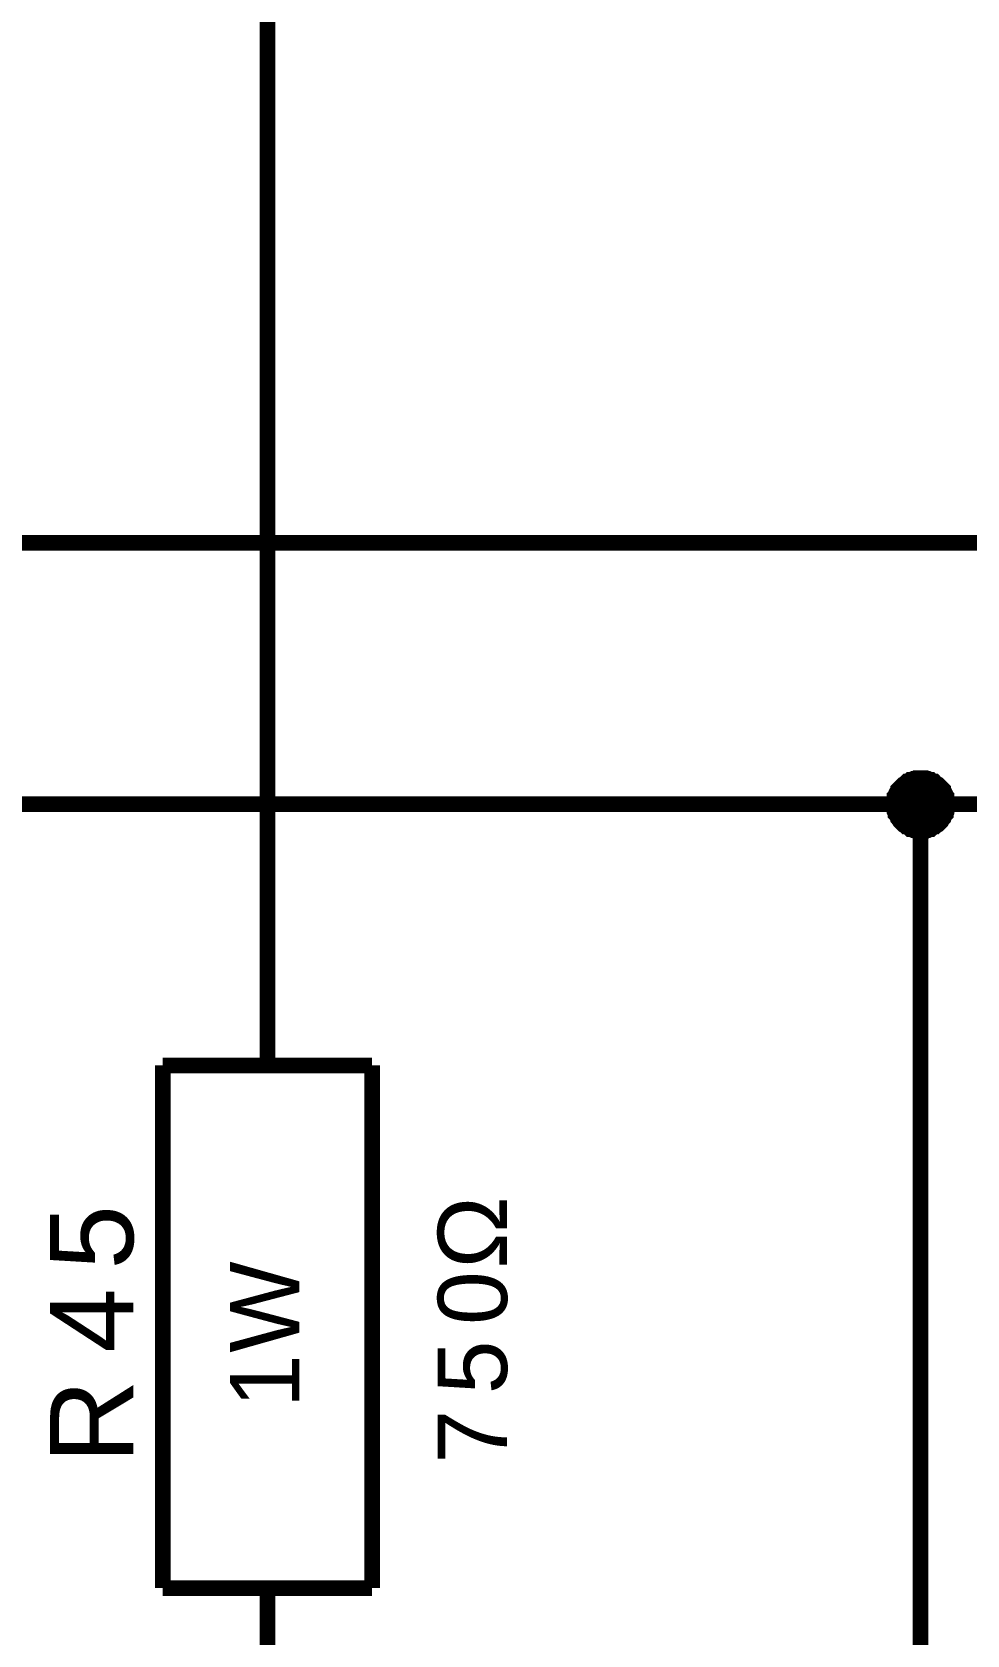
# Model space of a CAD drawing. Header units: millimetres. Extents: x -2024 to 917, y -725 to 13.
# Drawn here: x -1825.96 to -1808.08, y -207.56 to -176.89 of the extents above; entities that cross this region are included whole.
import ezdxf

# ---------------------------------------------------------------- set-up
doc = ezdxf.new("R2010")
doc.units = ezdxf.units.MM
doc.styles.get("Standard").update_dxf_attribs({"font": 'arial.ttf'})

msp = doc.modelspace()

# ---------------------------------------------------------------- linework, layer by layer
at = {"color": 7}
for points, const_width in [([(-1821.462, -194.159), (-1821.462, -156.67)], 0.3), ([(-1886.425, -186.658), (-1863.932, -186.658), (-1788.972, -186.658), (-1778.976, -186.658), (-1731.507, -186.658)], 0.3), ([(-1809.479, -191.659), (-1809.479, -191.642), (-1809.479, -191.609), (-1809.479, -191.592), (-1809.463, -191.559), (-1809.463, -191.543), (-1809.463, -191.51), (-1809.446, -191.493), (-1809.446, -191.477), (-1809.43, -191.443), (-1809.413, -191.427), (-1809.396, -191.41), (-1809.396, -191.377), (-1809.38, -191.361), (-1809.363, -191.344), (-1809.347, -191.328), (-1809.33, -191.311), (-1809.314, -191.294), (-1809.297, -191.278), (-1809.264, -191.261), (-1809.248, -191.245), (-1809.231, -191.228), (-1809.214, -191.228), (-1809.181, -191.212), (-1809.165, -191.195), (-1809.148, -191.195), (-1809.115, -191.178), (-1809.099, -191.178), (-1809.065, -191.178), (-1809.049, -191.162), (-1809.016, -191.162), (-1808.999, -191.162), (-1808.966, -191.162)], 0.3), ([(-1809.479, -191.659), (-1809.479, -191.642), (-1809.479, -191.609), (-1809.479, -191.592), (-1809.463, -191.559), (-1809.463, -191.543), (-1809.463, -191.51), (-1809.446, -191.493), (-1809.446, -191.477), (-1809.43, -191.443), (-1809.413, -191.427), (-1809.396, -191.41), (-1809.396, -191.377), (-1809.38, -191.361), (-1809.363, -191.344), (-1809.347, -191.328), (-1809.33, -191.311), (-1809.314, -191.294), (-1809.297, -191.278), (-1809.264, -191.261), (-1809.248, -191.245), (-1809.231, -191.228), (-1809.214, -191.228), (-1809.181, -191.212), (-1809.165, -191.195), (-1809.148, -191.195), (-1809.115, -191.178), (-1809.099, -191.178), (-1809.065, -191.178), (-1809.049, -191.162), (-1809.016, -191.162), (-1808.999, -191.162), (-1808.966, -191.162)], 0.3), ([(-1809.479, -191.659), (-1809.479, -191.642), (-1809.479, -191.609), (-1809.479, -191.592), (-1809.463, -191.559), (-1809.463, -191.543), (-1809.463, -191.51), (-1809.446, -191.493), (-1809.446, -191.477), (-1809.43, -191.443), (-1809.413, -191.427), (-1809.396, -191.41), (-1809.396, -191.377), (-1809.38, -191.361), (-1809.363, -191.344), (-1809.347, -191.328), (-1809.33, -191.311), (-1809.314, -191.294), (-1809.297, -191.278), (-1809.264, -191.261), (-1809.248, -191.245), (-1809.231, -191.228), (-1809.214, -191.228), (-1809.181, -191.212), (-1809.165, -191.195), (-1809.148, -191.195), (-1809.115, -191.178), (-1809.099, -191.178), (-1809.065, -191.178), (-1809.049, -191.162), (-1809.016, -191.162), (-1808.999, -191.162), (-1808.966, -191.162)], 0.3), ([(-1809.479, -191.659), (-1809.479, -191.642), (-1809.479, -191.609), (-1809.479, -191.592), (-1809.463, -191.559), (-1809.463, -191.543), (-1809.463, -191.51), (-1809.446, -191.493), (-1809.446, -191.477), (-1809.43, -191.443), (-1809.413, -191.427), (-1809.396, -191.41), (-1809.396, -191.377), (-1809.38, -191.361), (-1809.363, -191.344), (-1809.347, -191.328), (-1809.33, -191.311), (-1809.314, -191.294), (-1809.297, -191.278), (-1809.264, -191.261), (-1809.248, -191.245), (-1809.231, -191.228), (-1809.214, -191.228), (-1809.181, -191.212), (-1809.165, -191.195), (-1809.148, -191.195), (-1809.115, -191.178), (-1809.099, -191.178), (-1809.065, -191.178), (-1809.049, -191.162), (-1809.016, -191.162), (-1808.999, -191.162), (-1808.966, -191.162)], 0.3), ([(-1808.966, -191.162), (-1808.966, -191.162)], 0.3), ([(-1808.966, -191.162), (-1808.933, -191.162), (-1808.916, -191.162), (-1808.883, -191.162), (-1808.867, -191.178), (-1808.834, -191.178), (-1808.817, -191.178), (-1808.784, -191.195), (-1808.768, -191.195), (-1808.751, -191.212), (-1808.718, -191.228), (-1808.701, -191.228), (-1808.685, -191.245), (-1808.668, -191.261), (-1808.635, -191.278), (-1808.619, -191.294), (-1808.602, -191.311), (-1808.585, -191.328), (-1808.569, -191.344), (-1808.552, -191.361), (-1808.536, -191.377), (-1808.536, -191.41), (-1808.519, -191.427), (-1808.503, -191.443), (-1808.486, -191.477), (-1808.486, -191.493), (-1808.47, -191.51), (-1808.47, -191.543), (-1808.47, -191.559), (-1808.453, -191.592), (-1808.453, -191.609), (-1808.453, -191.642), (-1808.453, -191.659)], 0.3), ([(-1808.966, -191.162), (-1808.966, -191.162)], 0.3), ([(-1808.966, -191.162), (-1808.933, -191.162), (-1808.916, -191.162), (-1808.883, -191.162), (-1808.867, -191.178), (-1808.834, -191.178), (-1808.817, -191.178), (-1808.784, -191.195), (-1808.768, -191.195), (-1808.751, -191.212), (-1808.718, -191.228), (-1808.701, -191.228), (-1808.685, -191.245), (-1808.668, -191.261), (-1808.635, -191.278), (-1808.619, -191.294), (-1808.602, -191.311), (-1808.585, -191.328), (-1808.569, -191.344), (-1808.552, -191.361), (-1808.536, -191.377), (-1808.536, -191.41), (-1808.519, -191.427), (-1808.503, -191.443), (-1808.486, -191.477), (-1808.486, -191.493), (-1808.47, -191.51), (-1808.47, -191.543), (-1808.47, -191.559), (-1808.453, -191.592), (-1808.453, -191.609), (-1808.453, -191.642), (-1808.453, -191.659)], 0.3), ([(-1808.966, -191.162), (-1808.966, -191.162)], 0.3), ([(-1808.966, -191.162), (-1808.933, -191.162), (-1808.916, -191.162), (-1808.883, -191.162), (-1808.867, -191.178), (-1808.834, -191.178), (-1808.817, -191.178), (-1808.784, -191.195), (-1808.768, -191.195), (-1808.751, -191.212), (-1808.718, -191.228), (-1808.701, -191.228), (-1808.685, -191.245), (-1808.668, -191.261), (-1808.635, -191.278), (-1808.619, -191.294), (-1808.602, -191.311), (-1808.585, -191.328), (-1808.569, -191.344), (-1808.552, -191.361), (-1808.536, -191.377), (-1808.536, -191.41), (-1808.519, -191.427), (-1808.503, -191.443), (-1808.486, -191.477), (-1808.486, -191.493), (-1808.47, -191.51), (-1808.47, -191.543), (-1808.47, -191.559), (-1808.453, -191.592), (-1808.453, -191.609), (-1808.453, -191.642), (-1808.453, -191.659)], 0.3), ([(-1808.966, -191.162), (-1808.966, -191.162)], 0.3), ([(-1808.966, -191.162), (-1808.933, -191.162), (-1808.916, -191.162), (-1808.883, -191.162), (-1808.867, -191.178), (-1808.834, -191.178), (-1808.817, -191.178), (-1808.784, -191.195), (-1808.768, -191.195), (-1808.751, -191.212), (-1808.718, -191.228), (-1808.701, -191.228), (-1808.685, -191.245), (-1808.668, -191.261), (-1808.635, -191.278), (-1808.619, -191.294), (-1808.602, -191.311), (-1808.585, -191.328), (-1808.569, -191.344), (-1808.552, -191.361), (-1808.536, -191.377), (-1808.536, -191.41), (-1808.519, -191.427), (-1808.503, -191.443), (-1808.486, -191.477), (-1808.486, -191.493), (-1808.47, -191.51), (-1808.47, -191.543), (-1808.47, -191.559), (-1808.453, -191.592), (-1808.453, -191.609), (-1808.453, -191.642), (-1808.453, -191.659)], 0.3), ([(-1809.479, -191.659), (-1809.479, -191.642), (-1809.479, -191.609), (-1809.479, -191.592), (-1809.463, -191.559), (-1809.463, -191.543), (-1809.463, -191.51), (-1809.446, -191.493), (-1809.446, -191.477), (-1809.43, -191.443), (-1809.413, -191.427), (-1809.396, -191.41), (-1809.396, -191.377), (-1809.38, -191.361), (-1809.363, -191.344), (-1809.347, -191.328), (-1809.33, -191.311), (-1809.314, -191.294), (-1809.297, -191.278), (-1809.264, -191.261), (-1809.248, -191.245), (-1809.231, -191.228), (-1809.214, -191.228), (-1809.181, -191.212), (-1809.165, -191.195), (-1809.148, -191.195), (-1809.115, -191.178), (-1809.099, -191.178), (-1809.065, -191.178), (-1809.049, -191.162), (-1809.016, -191.162), (-1808.999, -191.162), (-1808.966, -191.162)], 0.0991), ([(-1809.479, -191.659), (-1809.479, -191.642), (-1809.479, -191.609), (-1809.479, -191.592), (-1809.463, -191.559), (-1809.463, -191.543), (-1809.463, -191.51), (-1809.446, -191.493), (-1809.446, -191.477), (-1809.43, -191.443), (-1809.413, -191.427), (-1809.396, -191.41), (-1809.396, -191.377), (-1809.38, -191.361), (-1809.363, -191.344), (-1809.347, -191.328), (-1809.33, -191.311), (-1809.314, -191.294), (-1809.297, -191.278), (-1809.264, -191.261), (-1809.248, -191.245), (-1809.231, -191.228), (-1809.214, -191.228), (-1809.181, -191.212), (-1809.165, -191.195), (-1809.148, -191.195), (-1809.115, -191.178), (-1809.099, -191.178), (-1809.065, -191.178), (-1809.049, -191.162), (-1809.016, -191.162), (-1808.999, -191.162), (-1808.966, -191.162)], 0.0991), ([(-1809.479, -191.659), (-1809.479, -191.642), (-1809.479, -191.609), (-1809.479, -191.592), (-1809.463, -191.559), (-1809.463, -191.543), (-1809.463, -191.51), (-1809.446, -191.493), (-1809.446, -191.477), (-1809.43, -191.443), (-1809.413, -191.427), (-1809.396, -191.41), (-1809.396, -191.377), (-1809.38, -191.361), (-1809.363, -191.344), (-1809.347, -191.328), (-1809.33, -191.311), (-1809.314, -191.294), (-1809.297, -191.278), (-1809.264, -191.261), (-1809.248, -191.245), (-1809.231, -191.228), (-1809.214, -191.228), (-1809.181, -191.212), (-1809.165, -191.195), (-1809.148, -191.195), (-1809.115, -191.178), (-1809.099, -191.178), (-1809.065, -191.178), (-1809.049, -191.162), (-1809.016, -191.162), (-1808.999, -191.162), (-1808.966, -191.162)], 0.0991), ([(-1809.479, -191.659), (-1809.479, -191.642), (-1809.479, -191.609), (-1809.479, -191.592), (-1809.463, -191.559), (-1809.463, -191.543), (-1809.463, -191.51), (-1809.446, -191.493), (-1809.446, -191.477), (-1809.43, -191.443), (-1809.413, -191.427), (-1809.396, -191.41), (-1809.396, -191.377), (-1809.38, -191.361), (-1809.363, -191.344), (-1809.347, -191.328), (-1809.33, -191.311), (-1809.314, -191.294), (-1809.297, -191.278), (-1809.264, -191.261), (-1809.248, -191.245), (-1809.231, -191.228), (-1809.214, -191.228), (-1809.181, -191.212), (-1809.165, -191.195), (-1809.148, -191.195), (-1809.115, -191.178), (-1809.099, -191.178), (-1809.065, -191.178), (-1809.049, -191.162), (-1809.016, -191.162), (-1808.999, -191.162), (-1808.966, -191.162)], 0.0991), ([(-1808.966, -191.162), (-1808.966, -191.162)], 0.0991), ([(-1808.966, -191.162), (-1808.933, -191.162), (-1808.916, -191.162), (-1808.883, -191.162), (-1808.867, -191.178), (-1808.834, -191.178), (-1808.817, -191.178), (-1808.784, -191.195), (-1808.768, -191.195), (-1808.751, -191.212), (-1808.718, -191.228), (-1808.701, -191.228), (-1808.685, -191.245), (-1808.668, -191.261), (-1808.635, -191.278), (-1808.619, -191.294), (-1808.602, -191.311), (-1808.585, -191.328), (-1808.569, -191.344), (-1808.552, -191.361), (-1808.536, -191.377), (-1808.536, -191.41), (-1808.519, -191.427), (-1808.503, -191.443), (-1808.486, -191.477), (-1808.486, -191.493), (-1808.47, -191.51), (-1808.47, -191.543), (-1808.47, -191.559), (-1808.453, -191.592), (-1808.453, -191.609), (-1808.453, -191.642), (-1808.453, -191.659)], 0.0991), ([(-1808.966, -191.162), (-1808.966, -191.162)], 0.0991), ([(-1808.966, -191.162), (-1808.933, -191.162), (-1808.916, -191.162), (-1808.883, -191.162), (-1808.867, -191.178), (-1808.834, -191.178), (-1808.817, -191.178), (-1808.784, -191.195), (-1808.768, -191.195), (-1808.751, -191.212), (-1808.718, -191.228), (-1808.701, -191.228), (-1808.685, -191.245), (-1808.668, -191.261), (-1808.635, -191.278), (-1808.619, -191.294), (-1808.602, -191.311), (-1808.585, -191.328), (-1808.569, -191.344), (-1808.552, -191.361), (-1808.536, -191.377), (-1808.536, -191.41), (-1808.519, -191.427), (-1808.503, -191.443), (-1808.486, -191.477), (-1808.486, -191.493), (-1808.47, -191.51), (-1808.47, -191.543), (-1808.47, -191.559), (-1808.453, -191.592), (-1808.453, -191.609), (-1808.453, -191.642), (-1808.453, -191.659)], 0.0991), ([(-1808.966, -191.162), (-1808.966, -191.162)], 0.0991), ([(-1808.966, -191.162), (-1808.933, -191.162), (-1808.916, -191.162), (-1808.883, -191.162), (-1808.867, -191.178), (-1808.834, -191.178), (-1808.817, -191.178), (-1808.784, -191.195), (-1808.768, -191.195), (-1808.751, -191.212), (-1808.718, -191.228), (-1808.701, -191.228), (-1808.685, -191.245), (-1808.668, -191.261), (-1808.635, -191.278), (-1808.619, -191.294), (-1808.602, -191.311), (-1808.585, -191.328), (-1808.569, -191.344), (-1808.552, -191.361), (-1808.536, -191.377), (-1808.536, -191.41), (-1808.519, -191.427), (-1808.503, -191.443), (-1808.486, -191.477), (-1808.486, -191.493), (-1808.47, -191.51), (-1808.47, -191.543), (-1808.47, -191.559), (-1808.453, -191.592), (-1808.453, -191.609), (-1808.453, -191.642), (-1808.453, -191.659)], 0.0991), ([(-1808.966, -191.162), (-1808.966, -191.162)], 0.0991), ([(-1808.966, -191.162), (-1808.933, -191.162), (-1808.916, -191.162), (-1808.883, -191.162), (-1808.867, -191.178), (-1808.834, -191.178), (-1808.817, -191.178), (-1808.784, -191.195), (-1808.768, -191.195), (-1808.751, -191.212), (-1808.718, -191.228), (-1808.701, -191.228), (-1808.685, -191.245), (-1808.668, -191.261), (-1808.635, -191.278), (-1808.619, -191.294), (-1808.602, -191.311), (-1808.585, -191.328), (-1808.569, -191.344), (-1808.552, -191.361), (-1808.536, -191.377), (-1808.536, -191.41), (-1808.519, -191.427), (-1808.503, -191.443), (-1808.486, -191.477), (-1808.486, -191.493), (-1808.47, -191.51), (-1808.47, -191.543), (-1808.47, -191.559), (-1808.453, -191.592), (-1808.453, -191.609), (-1808.453, -191.642), (-1808.453, -191.659)], 0.0991), ([(-1951.405, -196.659), (-1951.405, -191.659), (-1876.428, -191.659), (-1856.451, -191.659), (-1836.457, -191.659), (-1808.966, -191.659), (-1731.507, -191.659)], 0.3), ([(-1841.456, -271.671), (-1808.966, -271.671), (-1808.966, -191.659)], 0.3), ([(-1808.966, -192.172), (-1808.999, -192.172), (-1809.016, -192.172), (-1809.049, -192.172), (-1809.065, -192.155), (-1809.099, -192.155), (-1809.115, -192.155), (-1809.148, -192.139), (-1809.165, -192.139), (-1809.181, -192.122), (-1809.214, -192.106), (-1809.231, -192.089), (-1809.248, -192.089), (-1809.264, -192.073), (-1809.297, -192.056), (-1809.314, -192.04), (-1809.33, -192.023), (-1809.347, -192.006), (-1809.363, -191.99), (-1809.38, -191.957), (-1809.396, -191.94), (-1809.396, -191.924), (-1809.413, -191.907), (-1809.43, -191.874), (-1809.446, -191.857), (-1809.446, -191.841), (-1809.463, -191.808), (-1809.463, -191.791), (-1809.463, -191.758), (-1809.479, -191.741), (-1809.479, -191.708), (-1809.479, -191.692), (-1809.479, -191.659)], 0.3), ([(-1809.479, -191.659), (-1809.479, -191.659)], 0.3), ([(-1808.966, -192.172), (-1808.999, -192.172), (-1809.016, -192.172), (-1809.049, -192.172), (-1809.065, -192.155), (-1809.099, -192.155), (-1809.115, -192.155), (-1809.148, -192.139), (-1809.165, -192.139), (-1809.181, -192.122), (-1809.214, -192.106), (-1809.231, -192.089), (-1809.248, -192.089), (-1809.264, -192.073), (-1809.297, -192.056), (-1809.314, -192.04), (-1809.33, -192.023), (-1809.347, -192.006), (-1809.363, -191.99), (-1809.38, -191.957), (-1809.396, -191.94), (-1809.396, -191.924), (-1809.413, -191.907), (-1809.43, -191.874), (-1809.446, -191.857), (-1809.446, -191.841), (-1809.463, -191.808), (-1809.463, -191.791), (-1809.463, -191.758), (-1809.479, -191.741), (-1809.479, -191.708), (-1809.479, -191.692), (-1809.479, -191.659)], 0.3), ([(-1809.479, -191.659), (-1809.479, -191.659)], 0.3), ([(-1808.966, -192.172), (-1808.999, -192.172), (-1809.016, -192.172), (-1809.049, -192.172), (-1809.065, -192.155), (-1809.099, -192.155), (-1809.115, -192.155), (-1809.148, -192.139), (-1809.165, -192.139), (-1809.181, -192.122), (-1809.214, -192.106), (-1809.231, -192.089), (-1809.248, -192.089), (-1809.264, -192.073), (-1809.297, -192.056), (-1809.314, -192.04), (-1809.33, -192.023), (-1809.347, -192.006), (-1809.363, -191.99), (-1809.38, -191.957), (-1809.396, -191.94), (-1809.396, -191.924), (-1809.413, -191.907), (-1809.43, -191.874), (-1809.446, -191.857), (-1809.446, -191.841), (-1809.463, -191.808), (-1809.463, -191.791), (-1809.463, -191.758), (-1809.479, -191.741), (-1809.479, -191.708), (-1809.479, -191.692), (-1809.479, -191.659)], 0.3), ([(-1809.479, -191.659), (-1809.479, -191.659)], 0.3), ([(-1808.966, -192.172), (-1808.999, -192.172), (-1809.016, -192.172), (-1809.049, -192.172), (-1809.065, -192.155), (-1809.099, -192.155), (-1809.115, -192.155), (-1809.148, -192.139), (-1809.165, -192.139), (-1809.181, -192.122), (-1809.214, -192.106), (-1809.231, -192.089), (-1809.248, -192.089), (-1809.264, -192.073), (-1809.297, -192.056), (-1809.314, -192.04), (-1809.33, -192.023), (-1809.347, -192.006), (-1809.363, -191.99), (-1809.38, -191.957), (-1809.396, -191.94), (-1809.396, -191.924), (-1809.413, -191.907), (-1809.43, -191.874), (-1809.446, -191.857), (-1809.446, -191.841), (-1809.463, -191.808), (-1809.463, -191.791), (-1809.463, -191.758), (-1809.479, -191.741), (-1809.479, -191.708), (-1809.479, -191.692), (-1809.479, -191.659)], 0.3), ([(-1809.479, -191.659), (-1809.479, -191.659)], 0.3), ([(-1808.966, -192.172), (-1808.999, -192.172), (-1809.016, -192.172), (-1809.049, -192.172), (-1809.065, -192.155), (-1809.099, -192.155), (-1809.115, -192.155), (-1809.148, -192.139), (-1809.165, -192.139), (-1809.181, -192.122), (-1809.214, -192.106), (-1809.231, -192.089), (-1809.248, -192.089), (-1809.264, -192.073), (-1809.297, -192.056), (-1809.314, -192.04), (-1809.33, -192.023), (-1809.347, -192.006), (-1809.363, -191.99), (-1809.38, -191.957), (-1809.396, -191.94), (-1809.396, -191.924), (-1809.413, -191.907), (-1809.43, -191.874), (-1809.446, -191.857), (-1809.446, -191.841), (-1809.463, -191.808), (-1809.463, -191.791), (-1809.463, -191.758), (-1809.479, -191.741), (-1809.479, -191.708), (-1809.479, -191.692), (-1809.479, -191.659)], 0.0991), ([(-1809.479, -191.659), (-1809.479, -191.659)], 0.0991), ([(-1808.966, -192.172), (-1808.999, -192.172), (-1809.016, -192.172), (-1809.049, -192.172), (-1809.065, -192.155), (-1809.099, -192.155), (-1809.115, -192.155), (-1809.148, -192.139), (-1809.165, -192.139), (-1809.181, -192.122), (-1809.214, -192.106), (-1809.231, -192.089), (-1809.248, -192.089), (-1809.264, -192.073), (-1809.297, -192.056), (-1809.314, -192.04), (-1809.33, -192.023), (-1809.347, -192.006), (-1809.363, -191.99), (-1809.38, -191.957), (-1809.396, -191.94), (-1809.396, -191.924), (-1809.413, -191.907), (-1809.43, -191.874), (-1809.446, -191.857), (-1809.446, -191.841), (-1809.463, -191.808), (-1809.463, -191.791), (-1809.463, -191.758), (-1809.479, -191.741), (-1809.479, -191.708), (-1809.479, -191.692), (-1809.479, -191.659)], 0.0991), ([(-1809.479, -191.659), (-1809.479, -191.659)], 0.0991), ([(-1808.966, -192.172), (-1808.999, -192.172), (-1809.016, -192.172), (-1809.049, -192.172), (-1809.065, -192.155), (-1809.099, -192.155), (-1809.115, -192.155), (-1809.148, -192.139), (-1809.165, -192.139), (-1809.181, -192.122), (-1809.214, -192.106), (-1809.231, -192.089), (-1809.248, -192.089), (-1809.264, -192.073), (-1809.297, -192.056), (-1809.314, -192.04), (-1809.33, -192.023), (-1809.347, -192.006), (-1809.363, -191.99), (-1809.38, -191.957), (-1809.396, -191.94), (-1809.396, -191.924), (-1809.413, -191.907), (-1809.43, -191.874), (-1809.446, -191.857), (-1809.446, -191.841), (-1809.463, -191.808), (-1809.463, -191.791), (-1809.463, -191.758), (-1809.479, -191.741), (-1809.479, -191.708), (-1809.479, -191.692), (-1809.479, -191.659)], 0.0991), ([(-1809.479, -191.659), (-1809.479, -191.659)], 0.0991), ([(-1808.966, -192.172), (-1808.999, -192.172), (-1809.016, -192.172), (-1809.049, -192.172), (-1809.065, -192.155), (-1809.099, -192.155), (-1809.115, -192.155), (-1809.148, -192.139), (-1809.165, -192.139), (-1809.181, -192.122), (-1809.214, -192.106), (-1809.231, -192.089), (-1809.248, -192.089), (-1809.264, -192.073), (-1809.297, -192.056), (-1809.314, -192.04), (-1809.33, -192.023), (-1809.347, -192.006), (-1809.363, -191.99), (-1809.38, -191.957), (-1809.396, -191.94), (-1809.396, -191.924), (-1809.413, -191.907), (-1809.43, -191.874), (-1809.446, -191.857), (-1809.446, -191.841), (-1809.463, -191.808), (-1809.463, -191.791), (-1809.463, -191.758), (-1809.479, -191.741), (-1809.479, -191.708), (-1809.479, -191.692), (-1809.479, -191.659)], 0.0991), ([(-1809.479, -191.659), (-1809.479, -191.659)], 0.0991), ([(-1808.453, -191.659), (-1808.453, -191.692), (-1808.453, -191.708), (-1808.453, -191.741), (-1808.47, -191.758), (-1808.47, -191.791), (-1808.47, -191.808), (-1808.486, -191.841), (-1808.486, -191.857), (-1808.503, -191.874), (-1808.519, -191.907), (-1808.536, -191.924), (-1808.536, -191.94), (-1808.552, -191.957), (-1808.569, -191.99), (-1808.585, -192.006), (-1808.602, -192.023), (-1808.619, -192.04), (-1808.635, -192.056), (-1808.668, -192.073), (-1808.685, -192.089), (-1808.701, -192.089), (-1808.718, -192.106), (-1808.751, -192.122), (-1808.768, -192.139), (-1808.784, -192.139), (-1808.817, -192.155), (-1808.834, -192.155), (-1808.867, -192.155), (-1808.883, -192.172), (-1808.916, -192.172), (-1808.933, -192.172), (-1808.966, -192.172)], 0.3), ([(-1808.453, -191.659), (-1808.453, -191.692), (-1808.453, -191.708), (-1808.453, -191.741), (-1808.47, -191.758), (-1808.47, -191.791), (-1808.47, -191.808), (-1808.486, -191.841), (-1808.486, -191.857), (-1808.503, -191.874), (-1808.519, -191.907), (-1808.536, -191.924), (-1808.536, -191.94), (-1808.552, -191.957), (-1808.569, -191.99), (-1808.585, -192.006), (-1808.602, -192.023), (-1808.619, -192.04), (-1808.635, -192.056), (-1808.668, -192.073), (-1808.685, -192.089), (-1808.701, -192.089), (-1808.718, -192.106), (-1808.751, -192.122), (-1808.768, -192.139), (-1808.784, -192.139), (-1808.817, -192.155), (-1808.834, -192.155), (-1808.867, -192.155), (-1808.883, -192.172), (-1808.916, -192.172), (-1808.933, -192.172), (-1808.966, -192.172)], 0.3), ([(-1808.453, -191.659), (-1808.453, -191.692), (-1808.453, -191.708), (-1808.453, -191.741), (-1808.47, -191.758), (-1808.47, -191.791), (-1808.47, -191.808), (-1808.486, -191.841), (-1808.486, -191.857), (-1808.503, -191.874), (-1808.519, -191.907), (-1808.536, -191.924), (-1808.536, -191.94), (-1808.552, -191.957), (-1808.569, -191.99), (-1808.585, -192.006), (-1808.602, -192.023), (-1808.619, -192.04), (-1808.635, -192.056), (-1808.668, -192.073), (-1808.685, -192.089), (-1808.701, -192.089), (-1808.718, -192.106), (-1808.751, -192.122), (-1808.768, -192.139), (-1808.784, -192.139), (-1808.817, -192.155), (-1808.834, -192.155), (-1808.867, -192.155), (-1808.883, -192.172), (-1808.916, -192.172), (-1808.933, -192.172), (-1808.966, -192.172)], 0.3), ([(-1808.453, -191.659), (-1808.453, -191.692), (-1808.453, -191.708), (-1808.453, -191.741), (-1808.47, -191.758), (-1808.47, -191.791), (-1808.47, -191.808), (-1808.486, -191.841), (-1808.486, -191.857), (-1808.503, -191.874), (-1808.519, -191.907), (-1808.536, -191.924), (-1808.536, -191.94), (-1808.552, -191.957), (-1808.569, -191.99), (-1808.585, -192.006), (-1808.602, -192.023), (-1808.619, -192.04), (-1808.635, -192.056), (-1808.668, -192.073), (-1808.685, -192.089), (-1808.701, -192.089), (-1808.718, -192.106), (-1808.751, -192.122), (-1808.768, -192.139), (-1808.784, -192.139), (-1808.817, -192.155), (-1808.834, -192.155), (-1808.867, -192.155), (-1808.883, -192.172), (-1808.916, -192.172), (-1808.933, -192.172), (-1808.966, -192.172)], 0.3), ([(-1808.453, -191.659), (-1808.453, -191.692), (-1808.453, -191.708), (-1808.453, -191.741), (-1808.47, -191.758), (-1808.47, -191.791), (-1808.47, -191.808), (-1808.486, -191.841), (-1808.486, -191.857), (-1808.503, -191.874), (-1808.519, -191.907), (-1808.536, -191.924), (-1808.536, -191.94), (-1808.552, -191.957), (-1808.569, -191.99), (-1808.585, -192.006), (-1808.602, -192.023), (-1808.619, -192.04), (-1808.635, -192.056), (-1808.668, -192.073), (-1808.685, -192.089), (-1808.701, -192.089), (-1808.718, -192.106), (-1808.751, -192.122), (-1808.768, -192.139), (-1808.784, -192.139), (-1808.817, -192.155), (-1808.834, -192.155), (-1808.867, -192.155), (-1808.883, -192.172), (-1808.916, -192.172), (-1808.933, -192.172), (-1808.966, -192.172)], 0.0991), ([(-1808.453, -191.659), (-1808.453, -191.692), (-1808.453, -191.708), (-1808.453, -191.741), (-1808.47, -191.758), (-1808.47, -191.791), (-1808.47, -191.808), (-1808.486, -191.841), (-1808.486, -191.857), (-1808.503, -191.874), (-1808.519, -191.907), (-1808.536, -191.924), (-1808.536, -191.94), (-1808.552, -191.957), (-1808.569, -191.99), (-1808.585, -192.006), (-1808.602, -192.023), (-1808.619, -192.04), (-1808.635, -192.056), (-1808.668, -192.073), (-1808.685, -192.089), (-1808.701, -192.089), (-1808.718, -192.106), (-1808.751, -192.122), (-1808.768, -192.139), (-1808.784, -192.139), (-1808.817, -192.155), (-1808.834, -192.155), (-1808.867, -192.155), (-1808.883, -192.172), (-1808.916, -192.172), (-1808.933, -192.172), (-1808.966, -192.172)], 0.0991), ([(-1808.453, -191.659), (-1808.453, -191.692), (-1808.453, -191.708), (-1808.453, -191.741), (-1808.47, -191.758), (-1808.47, -191.791), (-1808.47, -191.808), (-1808.486, -191.841), (-1808.486, -191.857), (-1808.503, -191.874), (-1808.519, -191.907), (-1808.536, -191.924), (-1808.536, -191.94), (-1808.552, -191.957), (-1808.569, -191.99), (-1808.585, -192.006), (-1808.602, -192.023), (-1808.619, -192.04), (-1808.635, -192.056), (-1808.668, -192.073), (-1808.685, -192.089), (-1808.701, -192.089), (-1808.718, -192.106), (-1808.751, -192.122), (-1808.768, -192.139), (-1808.784, -192.139), (-1808.817, -192.155), (-1808.834, -192.155), (-1808.867, -192.155), (-1808.883, -192.172), (-1808.916, -192.172), (-1808.933, -192.172), (-1808.966, -192.172)], 0.0991), ([(-1808.453, -191.659), (-1808.453, -191.692), (-1808.453, -191.708), (-1808.453, -191.741), (-1808.47, -191.758), (-1808.47, -191.791), (-1808.47, -191.808), (-1808.486, -191.841), (-1808.486, -191.857), (-1808.503, -191.874), (-1808.519, -191.907), (-1808.536, -191.924), (-1808.536, -191.94), (-1808.552, -191.957), (-1808.569, -191.99), (-1808.585, -192.006), (-1808.602, -192.023), (-1808.619, -192.04), (-1808.635, -192.056), (-1808.668, -192.073), (-1808.685, -192.089), (-1808.701, -192.089), (-1808.718, -192.106), (-1808.751, -192.122), (-1808.768, -192.139), (-1808.784, -192.139), (-1808.817, -192.155), (-1808.834, -192.155), (-1808.867, -192.155), (-1808.883, -192.172), (-1808.916, -192.172), (-1808.933, -192.172), (-1808.966, -192.172)], 0.0991), ([(-1808.453, -191.659), (-1808.453, -191.659), (-1808.453, -191.659), (-1808.453, -191.659), (-1808.453, -191.659), (-1808.453, -191.659), (-1808.453, -191.659), (-1808.453, -191.659), (-1808.453, -191.659), (-1808.453, -191.659), (-1808.453, -191.659), (-1808.453, -191.659), (-1808.453, -191.659), (-1808.453, -191.659), (-1808.453, -191.659), (-1808.453, -191.659), (-1808.453, -191.659), (-1808.453, -191.659), (-1808.453, -191.659), (-1808.453, -191.659), (-1808.453, -191.659), (-1808.453, -191.659), (-1808.453, -191.659), (-1808.453, -191.659), (-1808.453, -191.659), (-1808.453, -191.659), (-1808.453, -191.659), (-1808.453, -191.659), (-1808.453, -191.659), (-1808.453, -191.659), (-1808.453, -191.659), (-1808.453, -191.659), (-1808.453, -191.659)], 0.3), ([(-1808.453, -191.659), (-1808.453, -191.659)], 0.3), ([(-1808.453, -191.659), (-1808.453, -191.659), (-1808.453, -191.659), (-1808.453, -191.659), (-1808.453, -191.659), (-1808.453, -191.659), (-1808.453, -191.659), (-1808.453, -191.659), (-1808.453, -191.659), (-1808.453, -191.659), (-1808.453, -191.659), (-1808.453, -191.659), (-1808.453, -191.659), (-1808.453, -191.659), (-1808.453, -191.659), (-1808.453, -191.659), (-1808.453, -191.659), (-1808.453, -191.659), (-1808.453, -191.659), (-1808.453, -191.659), (-1808.453, -191.659), (-1808.453, -191.659), (-1808.453, -191.659), (-1808.453, -191.659), (-1808.453, -191.659), (-1808.453, -191.659), (-1808.453, -191.659), (-1808.453, -191.659), (-1808.453, -191.659), (-1808.453, -191.659), (-1808.453, -191.659), (-1808.453, -191.659), (-1808.453, -191.659)], 0.3), ([(-1808.453, -191.659), (-1808.453, -191.659)], 0.3), ([(-1808.453, -191.659), (-1808.453, -191.659), (-1808.453, -191.659), (-1808.453, -191.659), (-1808.453, -191.659), (-1808.453, -191.659), (-1808.453, -191.659), (-1808.453, -191.659), (-1808.453, -191.659), (-1808.453, -191.659), (-1808.453, -191.659), (-1808.453, -191.659), (-1808.453, -191.659), (-1808.453, -191.659), (-1808.453, -191.659), (-1808.453, -191.659), (-1808.453, -191.659), (-1808.453, -191.659), (-1808.453, -191.659), (-1808.453, -191.659), (-1808.453, -191.659), (-1808.453, -191.659), (-1808.453, -191.659), (-1808.453, -191.659), (-1808.453, -191.659), (-1808.453, -191.659), (-1808.453, -191.659), (-1808.453, -191.659), (-1808.453, -191.659), (-1808.453, -191.659), (-1808.453, -191.659), (-1808.453, -191.659), (-1808.453, -191.659)], 0.3), ([(-1808.453, -191.659), (-1808.453, -191.659)], 0.3), ([(-1808.453, -191.659), (-1808.453, -191.659), (-1808.453, -191.659), (-1808.453, -191.659), (-1808.453, -191.659), (-1808.453, -191.659), (-1808.453, -191.659), (-1808.453, -191.659), (-1808.453, -191.659), (-1808.453, -191.659), (-1808.453, -191.659), (-1808.453, -191.659), (-1808.453, -191.659), (-1808.453, -191.659), (-1808.453, -191.659), (-1808.453, -191.659), (-1808.453, -191.659), (-1808.453, -191.659), (-1808.453, -191.659), (-1808.453, -191.659), (-1808.453, -191.659), (-1808.453, -191.659), (-1808.453, -191.659), (-1808.453, -191.659), (-1808.453, -191.659), (-1808.453, -191.659), (-1808.453, -191.659), (-1808.453, -191.659), (-1808.453, -191.659), (-1808.453, -191.659), (-1808.453, -191.659), (-1808.453, -191.659), (-1808.453, -191.659)], 0.3), ([(-1808.453, -191.659), (-1808.453, -191.659)], 0.3), ([(-1808.453, -191.659), (-1808.453, -191.659), (-1808.453, -191.659), (-1808.453, -191.659), (-1808.453, -191.659), (-1808.453, -191.659), (-1808.453, -191.659), (-1808.453, -191.659), (-1808.453, -191.659), (-1808.453, -191.659), (-1808.453, -191.659), (-1808.453, -191.659), (-1808.453, -191.659), (-1808.453, -191.659), (-1808.453, -191.659), (-1808.453, -191.659), (-1808.453, -191.659), (-1808.453, -191.659), (-1808.453, -191.659), (-1808.453, -191.659), (-1808.453, -191.659), (-1808.453, -191.659), (-1808.453, -191.659), (-1808.453, -191.659), (-1808.453, -191.659), (-1808.453, -191.659), (-1808.453, -191.659), (-1808.453, -191.659), (-1808.453, -191.659), (-1808.453, -191.659), (-1808.453, -191.659), (-1808.453, -191.659), (-1808.453, -191.659)], 0.0991), ([(-1808.453, -191.659), (-1808.453, -191.659)], 0.0991), ([(-1808.453, -191.659), (-1808.453, -191.659), (-1808.453, -191.659), (-1808.453, -191.659), (-1808.453, -191.659), (-1808.453, -191.659), (-1808.453, -191.659), (-1808.453, -191.659), (-1808.453, -191.659), (-1808.453, -191.659), (-1808.453, -191.659), (-1808.453, -191.659), (-1808.453, -191.659), (-1808.453, -191.659), (-1808.453, -191.659), (-1808.453, -191.659), (-1808.453, -191.659), (-1808.453, -191.659), (-1808.453, -191.659), (-1808.453, -191.659), (-1808.453, -191.659), (-1808.453, -191.659), (-1808.453, -191.659), (-1808.453, -191.659), (-1808.453, -191.659), (-1808.453, -191.659), (-1808.453, -191.659), (-1808.453, -191.659), (-1808.453, -191.659), (-1808.453, -191.659), (-1808.453, -191.659), (-1808.453, -191.659), (-1808.453, -191.659)], 0.0991), ([(-1808.453, -191.659), (-1808.453, -191.659)], 0.0991), ([(-1808.453, -191.659), (-1808.453, -191.659), (-1808.453, -191.659), (-1808.453, -191.659), (-1808.453, -191.659), (-1808.453, -191.659), (-1808.453, -191.659), (-1808.453, -191.659), (-1808.453, -191.659), (-1808.453, -191.659), (-1808.453, -191.659), (-1808.453, -191.659), (-1808.453, -191.659), (-1808.453, -191.659), (-1808.453, -191.659), (-1808.453, -191.659), (-1808.453, -191.659), (-1808.453, -191.659), (-1808.453, -191.659), (-1808.453, -191.659), (-1808.453, -191.659), (-1808.453, -191.659), (-1808.453, -191.659), (-1808.453, -191.659), (-1808.453, -191.659), (-1808.453, -191.659), (-1808.453, -191.659), (-1808.453, -191.659), (-1808.453, -191.659), (-1808.453, -191.659), (-1808.453, -191.659), (-1808.453, -191.659), (-1808.453, -191.659)], 0.0991), ([(-1808.453, -191.659), (-1808.453, -191.659)], 0.0991), ([(-1808.453, -191.659), (-1808.453, -191.659), (-1808.453, -191.659), (-1808.453, -191.659), (-1808.453, -191.659), (-1808.453, -191.659), (-1808.453, -191.659), (-1808.453, -191.659), (-1808.453, -191.659), (-1808.453, -191.659), (-1808.453, -191.659), (-1808.453, -191.659), (-1808.453, -191.659), (-1808.453, -191.659), (-1808.453, -191.659), (-1808.453, -191.659), (-1808.453, -191.659), (-1808.453, -191.659), (-1808.453, -191.659), (-1808.453, -191.659), (-1808.453, -191.659), (-1808.453, -191.659), (-1808.453, -191.659), (-1808.453, -191.659), (-1808.453, -191.659), (-1808.453, -191.659), (-1808.453, -191.659), (-1808.453, -191.659), (-1808.453, -191.659), (-1808.453, -191.659), (-1808.453, -191.659), (-1808.453, -191.659), (-1808.453, -191.659)], 0.0991), ([(-1808.453, -191.659), (-1808.453, -191.659)], 0.0991), ([(-1821.462, -196.659), (-1821.462, -194.159)], 0.3), ([(-1823.465, -196.659), (-1819.46, -196.659)], 0.3), ([(-1823.465, -196.659), (-1823.465, -206.661)], 0.3), ([(-1819.46, -196.659), (-1819.46, -206.661)], 0.3), ([(-1823.465, -206.661), (-1819.46, -206.661)], 0.3), ([(-1821.462, -206.661), (-1821.462, -209.161)], 0.3)]:
    msp.add_lwpolyline(points, dxfattribs=dict(at, const_width=const_width))
at = {"color": 7, "const_width": 0.508}
msp.add_lwpolyline([(-1809.206, -191.658, 1), (-1808.698, -191.658, 1)], format="xyb", close=True, dxfattribs=at)

# ---------------------------------------------------------------- texts
at = {"color": 7}
for s, height, p in [('Ω', 1.325, (-1816.878, -200.567)), ('5', 1.59, (-1824.028, -200.567)), ('W', 1.325, (-1820.85, -202.157)), ('0', 1.325, (-1816.878, -201.627)), ('4', 1.59, (-1824.028, -202.157)), ('5', 1.325, (-1816.878, -202.952)), ('1', 1.325, (-1820.85, -203.217)), ('R', 1.59, (-1824.028, -204.277)), ('7', 1.325, (-1816.878, -204.277))]:
    msp.add_text(s, height=height, rotation=90, dxfattribs=at).set_placement(p)

doc.saveas('drawing.dxf')
